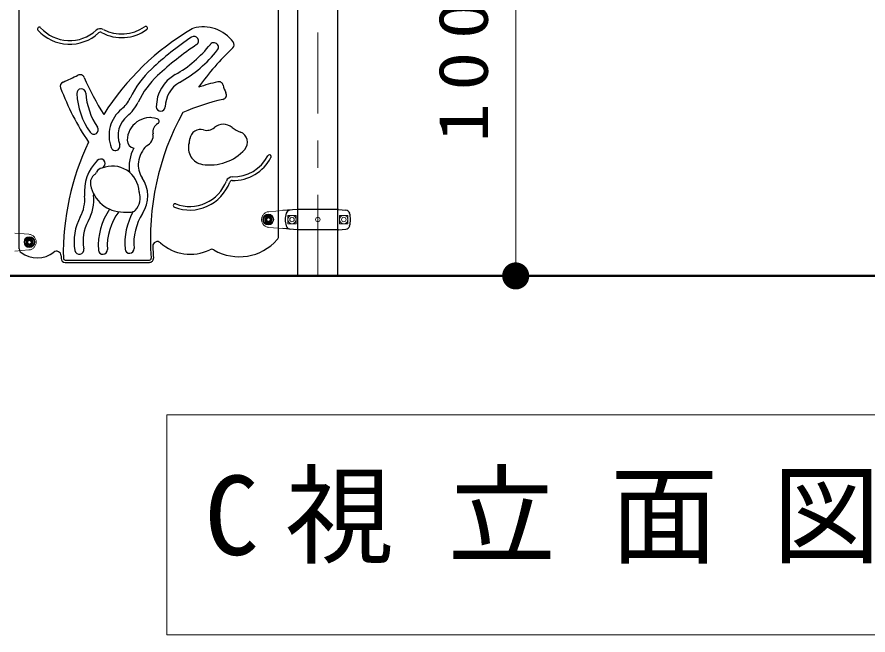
# Model space of a CAD drawing. Units: millimetres on the paper, scale 1:60. Extents: x -385 to 0, y -594 to 267.
# Drawn here: x -295.98 to -264.52, y -135.09 to -112.26 of the extents above; entities that cross this region are included whole.
import ezdxf

# ---------------------------------------------------------------- set-up
doc = ezdxf.new("R2010")
doc.units = ezdxf.units.MM
doc.linetypes.add('USER1', pattern=[4.5, 2.5, -2])
doc.linetypes.add('USER2', pattern=[6, 3, -1, 1, -1])
doc.layers.add('LY_1', color=7, linetype='Continuous', lineweight=25)
doc.styles.add('ＭＳ ゴシック', font='')
doc.styles.get('ＭＳ ゴシック').set_extended_font_data('MS Gothic')

# ---------------------------------------------------------------- blocks, each defined once
blk = doc.blocks.new('filled_dot')
at = {"color": 0, "linetype": 'Continuous', "lineweight": -2, "const_width": 1.25}
blk.add_lwpolyline([(-0.625, 0, 1), (0.625, 0, 1)], format="xyb", close=True, dxfattribs=at)

msp = doc.modelspace()

# ---------------------------------------------------------------- linework, layer by layer
at = {"layer": 'LY_1'}
for p, q in [((-285.602, -121.829), (-285.602, -80.163)), ((-284.117, -121.829), (-284.117, -80.163)), ((-295.901, -120.833), (-295.901, -105.829)), ((-286.318, -120.375), (-286.318, -105.829)), ((-292.051, -119.469), (-291.761, -119.468)), ((-294.205, -121.246), (-291.089, -121.246))]:
    msp.add_line(p, q, dxfattribs=at)
at = {"layer": 'LY_1', "linetype": 'USER2', "lineweight": 13}
msp.add_line((-284.86, -121.829), (-284.86, -80.163), dxfattribs=at)
at = {"layer": 'LY_1', "lineweight": 13}
for p, q in [((-277.545, -105.163), (-277.545, -121.829)), ((-290.449, -126.961), (-290.449, -135.094)), ((-239.649, -126.961), (-290.449, -126.961)), ((-290.449, -135.094), (-239.649, -135.094))]:
    msp.add_line(p, q, dxfattribs=at)
at = {"layer": 'LY_1', "color": 94}
msp.add_line((-291.051, -115.978), (-291.063, -115.98), dxfattribs=at)
at = {"layer": 'LY_1', "color": 2}
for p, q in [((-291.471, -118.725), (-291.463, -118.751)), ((-285.626, -119.371), (-286.151, -119.417)), ((-284.093, -119.371), (-285.627, -119.371)), ((-284.093, -119.371), (-283.83, -119.394)), ((-285.626, -120.121), (-286.151, -120.075)), ((-284.093, -120.121), (-285.627, -120.121)), ((-284.093, -120.121), (-283.83, -120.098))]:
    msp.add_line(p, q, dxfattribs=at)
at = {"layer": 'LY_1', "color": 2, "linetype": 'USER1', "lineweight": 13}
for p, q in [((-286.151, -119.417), (-286.677, -119.456)), ((-286.151, -120.075), (-286.677, -120.036)), ((-296.068, -120.25), (-295.542, -120.289)), ((-296.068, -120.908), (-295.542, -120.87))]:
    msp.add_line(p, q, dxfattribs=at)
at = {"layer": 'LY_1', "color": 4}
for p, q in [((-286.76, -119.707), (-286.693, -119.669)), ((-286.76, -119.707), (-286.76, -119.784)), ((-286.76, -119.784), (-286.693, -119.823)), ((-286.693, -119.669), (-286.626, -119.707)), ((-286.693, -119.823), (-286.626, -119.784)), ((-286.626, -119.707), (-286.626, -119.784)), ((-295.593, -120.541), (-295.526, -120.502)), ((-295.526, -120.502), (-295.46, -120.541)), ((-295.593, -120.541), (-295.593, -120.618)), ((-295.593, -120.618), (-295.526, -120.656)), ((-295.526, -120.656), (-295.46, -120.618)), ((-295.46, -120.541), (-295.46, -120.618))]:
    msp.add_line(p, q, dxfattribs=at)
at = {"layer": 'LY_1', "color": 2, "lineweight": 13}
for p, q in [((-285.664, -119.592), (-285.972, -119.592)), ((-285.972, -119.9), (-285.972, -119.592)), ((-284.055, -119.592), (-283.747, -119.592)), ((-283.747, -119.9), (-283.747, -119.592)), ((-285.664, -119.9), (-285.972, -119.9)), ((-284.055, -119.9), (-283.747, -119.9))]:
    msp.add_line(p, q, dxfattribs=at)
at = {"layer": 'LY_1', "color": 40}
msp.add_line((-294.205, -121.329), (-291.089, -121.329), dxfattribs=at)
at = {"layer": 'LY_1', "lineweight": 50}
msp.add_line((-180.755, -121.829), (-349.343, -121.829), dxfattribs=at)
at = {"layer": 'LY_1', "color": 94}
msp.add_lwpolyline([(-292.776, -117.79), (-292.798, -117.815), (-292.82, -117.839)], dxfattribs=at)
at = {"layer": 'LY_1', "lineweight": 13}
for centre in [(-286.693, -119.746), (-295.526, -120.579)]:
    msp.add_circle(centre, 0.2, dxfattribs=at)
at = {"layer": 'LY_1', "color": 4}
for centre in [(-286.693, -119.746), (-295.526, -120.579)]:
    msp.add_circle(centre, 0.175, dxfattribs=at)
at = {"layer": 'LY_1', "color": 2, "linetype": 'USER1', "lineweight": 13}
for centre in [(-286.693, -119.746), (-295.526, -120.579)]:
    msp.add_circle(centre, 0.125, dxfattribs=at)
at = {"layer": 'LY_1'}
for centre in [(-286.693, -119.746), (-295.526, -120.579)]:
    msp.add_circle(centre, 0.108, dxfattribs=at)
at = {"layer": 'LY_1', "color": 4, "linetype": 'USER1', "lineweight": 13}
for centre in [(-286.693, -119.746), (-295.526, -120.579)]:
    msp.add_circle(centre, 0.104, dxfattribs=at)
at = {"layer": 'LY_1', "color": 4, "lineweight": 13}
for centre in [(-286.693, -119.746), (-295.526, -120.579)]:
    msp.add_circle(centre, 0.0917, dxfattribs=at)
at = {"layer": 'LY_1', "color": 2, "lineweight": 13}
for centre, radius in [((-285.818, -119.746), 0.154), ((-285.818, -119.746), 0.0833), ((-284.86, -119.746), 0.0833), ((-283.901, -119.746), 0.154), ((-283.901, -119.746), 0.0833)]:
    msp.add_circle(centre, radius, dxfattribs=at)
at = {"layer": 'LY_1', "color": 2}
for centre, radius, start, end in [((-295.16, -112.703), 0.0667, 42.2121, 222.2121), ((-292.113, -111.441), 1.45, 242.0289, 305.5826), ((-291.231, -112.674), 0.0667, 305.5826, 125.5826), ((-289.1, -114.018), 1.388, 36.8621, 105.2571), ((-294.037, -111.683), 1.583, 222.2121, 312.3662), ((-294.037, -111.683), 1.45, 222.2121, 312.3662), ((-292.903, -112.927), 0.233, 62.0289, 132.3662), ((-292.903, -112.927), 0.1, 62.0289, 132.3662), ((-292.113, -111.441), 1.583, 242.0289, 305.5826), ((-284.63, -121.016), 9.643, 120.3717, 147.6884), ((-289.422, -112.84), 0.167, 105.2571, 120.3717), ((-288.123, -113.285), 0.167, 313.1967, 36.8621), ((-281.408, -120.437), 9.643, 133.1967, 144.6197), ((-298.048, -105.789), 9.643, 292.983, 296.5954), ((-293.656, -114.561), 0.167, 23.2989, 116.5954), ((-284.646, -110.681), 9.643, 203.2989, 212.4908), ((-294.218, -114.821), 0.167, 112.983, 200.5228), ((-285.343, -111.498), 9.643, 200.5228, 213.9412), ((-286.652, -117.419), 0.0667, 332.5826, 152.5826), ((-287.999, -116.721), 1.583, 269.0289, 332.5826), ((-287.999, -116.721), 1.45, 269.0289, 332.5826), ((-288.027, -118.404), 0.233, 89.0289, 159.3662), ((-288.027, -118.404), 0.1, 89.0289, 159.3662), ((-289.602, -117.811), 1.583, 249.2121, 339.3662), ((-289.602, -117.811), 1.45, 249.2121, 339.3662), ((-290.141, -119.228), 0.0667, 69.2121, 249.2121), ((-285.235, -119.746), 0.833, 163.8038, 196.1962), ((-285.875, -119.56), 0.167, 95, 163.8038), ((-283.844, -119.56), 0.167, 16.1962, 85), ((-284.485, -119.746), 0.833, 343.8037, 16.1962), ((-285.875, -119.932), 0.167, 196.1962, 265), ((-283.844, -119.932), 0.167, 275, 343.8037)]:
    msp.add_arc(centre, radius, start, end, dxfattribs=at)
at = {"layer": 'LY_1', "color": 94}
for centre, radius, start, end in [((-282.914, -122.873), 11.879, 123.8361, 133.0002), ((-292.302, -110.556), 4.404, 299.4278, 321.9009), ((-289.435, -113.144), 0.167, 303.8361, 123.8361), ((-288.706, -113.377), 0.167, 321.9009, 141.9009), ((-282.914, -122.873), 11.546, 123.8361, 133.0002), ((-292.302, -110.556), 4.737, 299.4278, 321.9009), ((-288.581, -116.795), 3.568, 133.0002, 154.5509), ((-288.581, -116.795), 3.235, 133.0002, 154.5509), ((-289.467, -115.583), 1.367, 119.4278, 179.7029), ((-289.467, -115.583), 1.034, 119.4278, 179.7029), ((-293.608, -115.084), 0.167, 3.4799, 183.4799), ((-290.946, -114.922), 2.833, 183.4799, 214.395), ((-290.946, -114.922), 2.5, 183.4799, 214.395), ((-292.852, -114.763), 1.16, 309.1907, 334.5509), ((-292.852, -114.763), 1.494, 309.1907, 334.5509), ((-291.321, -116.64), 1.261, 129.1907, 200.8345), ((-290.668, -115.577), 0.167, 179.7029, 359.7029), ((-291.321, -116.64), 0.928, 129.1907, 200.8345), ((-291.057, -116.834), 0.854, 72.4004, 178.9517), ((-290.828, -116.114), 0.0982, 299.5459, 72.4004), ((-293.146, -116.429), 0.167, 214.395, 34.395), ((-290.603, -116.512), 0.359, 119.5459, 189.8877), ((-291.36, -116.644), 0.409, 293.4422, 9.8877), ((-292.344, -117.029), 0.167, 200.8345, 20.8345), ((-291.628, -116.824), 0.282, 178.9517, 262.264), ((-290.396, -117.786), 1.109, 136.2627, 171.3655), ((-290.396, -117.786), 1.442, 151.7531, 188.8754), ((-291.851, -118.719), 1.644, 135.0544, 185.6453), ((-292.897, -117.676), 0.167, 316.4709, 135.0544), ((-290.689, -117.741), 0.813, 171.3655, 214.3241), ((-292.35, -118.875), 1.199, 327.2551, 34.3241), ((-294.786, -119.009), 1.305, 330.9382, 5.6453), ((-294.786, -119.009), 1.639, 330.9382, 5.6453), ((-290.546, -120.731), 2.435, 145.778, 183.3593), ((-290.546, -120.731), 2.102, 142.7304, 183.3593), ((-289.62, -120.631), 2.38, 150.2494, 185.0523), ((-289.62, -120.631), 2.047, 147.2551, 185.0523), ((-292.035, -120.538), 1.841, 150.9382, 190.9981), ((-292.035, -120.538), 1.508, 150.9382, 190.9981), ((-293.679, -120.857), 0.167, 190.9981, 10.9981), ((-291.825, -120.826), 0.167, 185.0523, 5.0523), ((-292.81, -120.864), 0.167, 183.3593, 3.3592)]:
    msp.add_arc(centre, radius, start, end, dxfattribs=at)
at = {"layer": 'LY_1', "color": 40}
for centre, radius, start, end in [((-286.147, -124.688), 10.318, 103.5537, 107.6182), ((-288.526, -114.819), 0.167, 11.9482, 103.5537), ((-287.343, -114.568), 1.043, 191.9482, 208.2972), ((-288.408, -115.142), 0.167, 283.3238, 28.2972), ((-286.147, -124.688), 9.643, 103.3238, 112.615), ((-281.408, -120.437), 9.643, 151.1642, 184.3845), ((-284.63, -121.016), 9.643, 154.6204, 180.9785), ((-294.205, -121.179), 0.15, 180.9785, 270), ((-294.205, -121.179), 0.0667, 180.9785, 270), ((-291.089, -121.179), 0.0667, 270, 4.3845)]:
    msp.add_arc(centre, radius, start, end, dxfattribs=at)
at = {"layer": 'LY_1'}
for centre, radius, start, end in [((-289.199, -116.808), 0.394, 73.3441, 172.7234), ((-288.964, -116.024), 0.426, 253.3441, 310.6584), ((-288.355, -116.734), 0.51, 50.0349, 130.6584), ((-287.399, -115.594), 0.977, 230.0349, 250.4814), ((-287.859, -116.89), 0.398, 317.7813, 70.4814), ((-289.032, -117.097), 0.617, 163.4715, 260.7715), ((-290.611, -116.628), 1.03, 343.4715, 352.7234), ((-288.852, -115.989), 1.74, 260.7715, 317.7813), ((-293.243, -117.91), 0.214, 306.6009, 337.5873), ((-292.825, -118.082), 0.237, 95.0017, 157.5873), ((-292.463, -118.762), 0.992, 2.1199, 112.7034), ((-291.851, -118.719), 1.31, 135.0544, 137.4601), ((-292.883, -118.395), 0.39, 126.6008, 190.7499), ((-292.057, -118.238), 1.231, 190.7499, 270.2462), ((-291.851, -118.719), 1.31, 182.7854, 185.6453), ((-292.073, -118.954), 0.643, 315.4016, 20.8633), ((-291.762, -119.26), 0.207, 270.2462, 315.4016), ((-287.765, -119.246), 1.874, 239.9632, 318.5713), ((-286.485, -120.375), 0.167, 318.5713, 0), ((-290.796, -120.728), 0.167, 48.2213, 181.7729), ((-281.408, -120.437), 9.56, 181.7729, 184.3845), ((-289.578, -119.364), 1.662, 228.2213, 295.6757), ((-295.735, -120.833), 0.167, 180, 233.5782), ((-295.24, -120.163), 1, 233.5782, 307.9006), ((-294.523, -121.083), 0.167, 0.3907, 127.9006), ((-284.63, -121.016), 9.727, 180.3907, 180.9785), ((-288.786, -121.012), 0.167, 59.9633, 115.6757), ((-291.089, -121.179), 0.15, 270, 4.3845)]:
    msp.add_arc(centre, radius, start, end, dxfattribs=at)
at = {"layer": 'LY_1', "color": 2, "linetype": 'USER1', "lineweight": 13}
for centre, start, end in [((-286.651, -119.746), 95, 265), ((-295.568, -120.579), 275, 85)]:
    msp.add_arc(centre, 0.291, start, end, dxfattribs=at)
at = {"layer": 'LY_1', "color": 2, "lineweight": 13}
for centre, start, end in [((-287.797, -119.746), 355.8705, 4.1295), ((-281.922, -119.746), 175.8705, 184.1295)]:
    msp.add_arc(centre, 2.139, start, end, dxfattribs=at)

# ---------------------------------------------------------------- block references
at = {"layer": 'LY_1', "lineweight": 13, "xscale": 0.4, "yscale": 0.4, "rotation": 90}
msp.add_blockref('filled_dot', (-277.545, -121.829), dxfattribs=at)

# ---------------------------------------------------------------- texts
at = {"layer": 'LY_1', "insert": (-278.545, -113.075), "char_height": 1.833, "attachment_point": 8, "rotation": 90, "style": 'ＭＳ ゴシック'}
msp.add_mtext('\\T1.33;\\W1.15;1000', dxfattribs=at)
at = {"layer": 'LY_1', "insert": (-289.049, -131.028), "char_height": 2.933, "attachment_point": 4, "style": 'ＭＳ ゴシック'}
msp.add_mtext('\\T1.5;C視立面図\\~S=1/60', dxfattribs=at)

doc.saveas('drawing.dxf')
